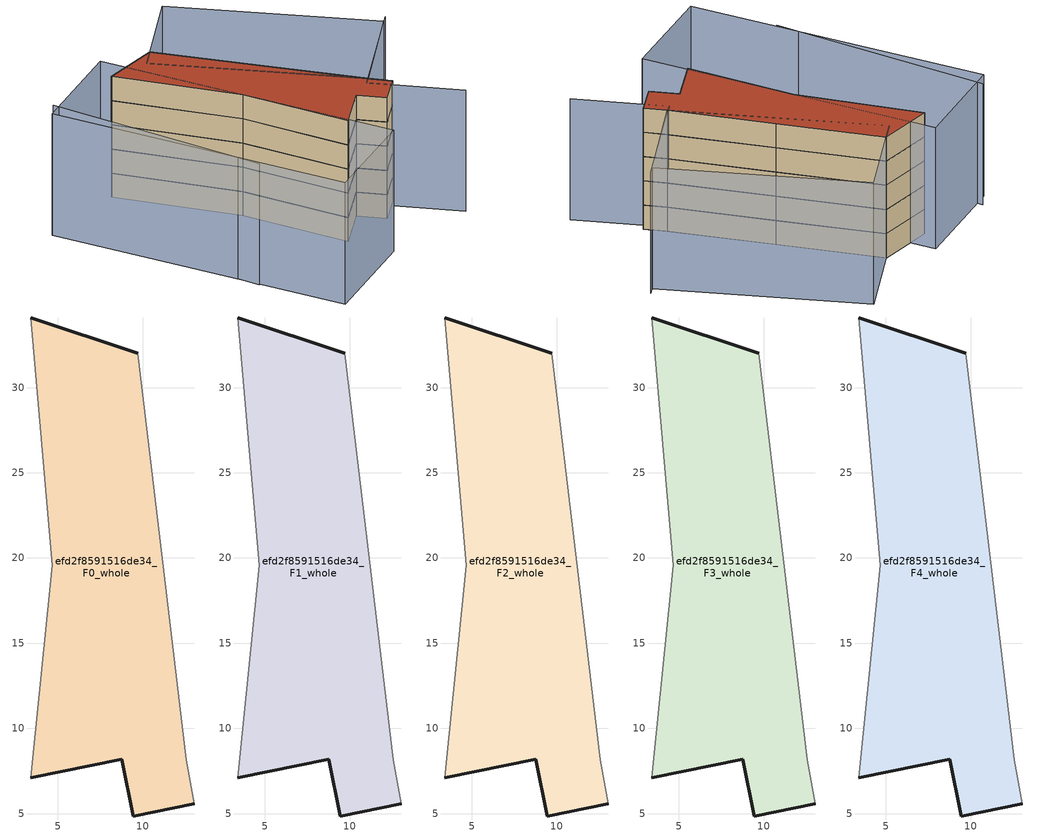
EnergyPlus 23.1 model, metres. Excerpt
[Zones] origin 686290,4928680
efd2f8591516de34_F0_whole
 floor ground (EU_floor_Construction): 13,5.58 12.54,8.15 11.13,19.99 9.7,32.01 3.43,34.08 4.67,19.56 3.43,7.11 8.75,8.18 9.42,4.86 z0
 wall outside (EU_wall_Construction): 3.43,34.08 9.7,32.01 / 13,5.58 9.42,4.86 8.75,8.18 3.43,7.11 z0:3
 wall adiabatic (EU_wall_Construction): 9.7,32.01 11.13,19.99 12.54,8.15 13,5.58 / 3.43,7.11 4.67,19.56 3.43,34.08 z0:3
efd2f8591516de34_F1_whole
 floor to efd2f8591516de34_F0_whole (EU_floor_Construction): 13,5.58 12.54,8.15 11.13,19.99 9.7,32.01 3.43,34.08 4.67,19.56 3.43,7.11 8.75,8.18 9.42,4.86 z3
 wall outside (EU_wall_Construction): 3.43,34.08 9.7,32.01 / 13,5.58 9.42,4.86 8.75,8.18 3.43,7.11 z3:6
 wall adiabatic (EU_wall_Construction): 9.7,32.01 11.13,19.99 12.54,8.15 13,5.58 / 3.43,7.11 4.67,19.56 3.43,34.08 z3:6
efd2f8591516de34_F2_whole
 floor to efd2f8591516de34_F1_whole (EU_floor_Construction): 13,5.58 12.54,8.15 11.13,19.99 9.7,32.01 3.43,34.08 4.67,19.56 3.43,7.11 8.75,8.18 9.42,4.86 z6
 wall outside (EU_wall_Construction): 3.43,34.08 9.7,32.01 / 13,5.58 9.42,4.86 8.75,8.18 3.43,7.11 z6:9
 wall adiabatic (EU_wall_Construction): 9.7,32.01 11.13,19.99 12.54,8.15 13,5.58 / 3.43,7.11 4.67,19.56 3.43,34.08 z6:9
efd2f8591516de34_F3_whole
 floor to efd2f8591516de34_F2_whole (EU_floor_Construction): 13,5.58 12.54,8.15 11.13,19.99 9.7,32.01 3.43,34.08 4.67,19.56 3.43,7.11 8.75,8.18 9.42,4.86 z9
 wall outside (EU_wall_Construction): 3.43,34.08 9.7,32.01 / 13,5.58 9.42,4.86 8.75,8.18 3.43,7.11 z9:12
 wall adiabatic (EU_wall_Construction): 9.7,32.01 11.13,19.99 12.54,8.15 13,5.58 / 3.43,7.11 4.67,19.56 3.43,34.08 z9:12
efd2f8591516de34_F4_whole
 floor to efd2f8591516de34_F3_whole (EU_floor_Construction): 13,5.58 12.54,8.15 11.13,19.99 9.7,32.01 3.43,34.08 4.67,19.56 3.43,7.11 8.75,8.18 9.42,4.86 z12
 wall outside (EU_wall_Construction): 3.43,34.08 9.7,32.01 / 13,5.58 9.42,4.86 8.75,8.18 3.43,7.11 z12:15
 wall adiabatic (EU_wall_Construction): 9.7,32.01 11.13,19.99 12.54,8.15 13,5.58 / 3.43,7.11 4.67,19.56 3.43,34.08 z12:15
 roof outside (EU_roof_Construction): 9.7,32.01 11.13,19.99 12.54,8.15 13,5.58 9.42,4.86 8.75,8.18 3.43,7.11 4.67,19.56 3.43,34.08 z15
shading: 13.86,-2.42 11.61,8.05 / 11.61,8.05 25.38,11.02 / -4.4,37.77 -8.33,12.9 / -8.93,2.85 -6.18,37.25 / -6.18,37.25 6,36.28 / 6,36.28 3.25,1.88 / 3.25,1.88 -8.93,2.85 / 24.42,10.81 12.54,8.15 / 12.54,8.15 7.32,31.48 / 7.32,31.48 19.2,34.14 / 19.2,34.14 24.42,10.81 z0:15
[Building]
EU S2 Campaign: North Axis=0; Terrain=City; Solar Distribution=FullExterior
[Site:Location]
Bologna: Latitude=44.5; Longitude=11.25; Time Zone=1; Elevation=37
[SizingPeriod:WeatherFileDays]
AnnualSizingPeriod: Begin Month=1; Begin Day of Month=1; End Month=12; End Day of Month=31; Day of Week for Start Day=Monday; Use Weather File Daylight Saving Period=No; Use Weather File Rain and Snow Indicators=No
[MATERIAL]
EU_InternalMass_Material: Roughness=MediumRough; Thickness=0.1; Conductivity=1; Density=1800; Specific Heat=900; Thermal Absorptance=0.9; Solar Absorptance=0.7; Visible Absorptance=0.7
[MATERIAL:NOMASS] Roughness=MediumRough; Thermal Absorptance=0.9; Solar Absorptance=0.7; Visible Absorptance=0.7
Name | Thermal Resistance
EU_wall_NoMass | 0.905828
EU_roof_NoMass | 0.37593
EU_floor_NoMass | 0.67114
[CONSTRUCTION]
EU_wall_Construction: EU_wall_NoMass
EU_roof_Construction: EU_roof_NoMass
EU_floor_Construction: EU_floor_NoMass
EU_InternalMass_Construction: EU_InternalMass_Material
[ZONE] Type=1; Multiplier=1; Ceiling Height=autocalculate; Floor Area=autocalculate; Part of Total Floor Area=Yes
Name | Volume
efd2f8591516de34_F0_whole | 560.737
efd2f8591516de34_F1_whole; efd2f8591516de34_F2_whole; efd2f8591516de34_F3_whole; efd2f8591516de34_F4_whole | 560.736
[INTERNALMASS] Construction=EU_InternalMass_Construction; Surface Area=176.706
Name | Zone or ZoneList
efd2f8591516de34_F0_whole_EU_InternalMass | efd2f8591516de34_F0_whole
efd2f8591516de34_F1_whole_EU_InternalMass | efd2f8591516de34_F1_whole
efd2f8591516de34_F2_whole_EU_InternalMass | efd2f8591516de34_F2_whole
efd2f8591516de34_F3_whole_EU_InternalMass | efd2f8591516de34_F3_whole
efd2f8591516de34_F4_whole_EU_InternalMass | efd2f8591516de34_F4_whole
[OTHEREQUIPMENT] Fuel Type=Electricity; Design Level Calculation Method=Watts/Area; Power per Zone Floor Area=1; Fraction Latent=0; Fraction Radiant=0; Fraction Lost=0; Carbon Dioxide Generation Rate=0; EndUse Subcategory=EU_Step8_InternalGains
Name | Zone or ZoneList or Space or SpaceList | Schedule
EU_Step8_InternalGain_efd2f8591516de34_F0_whole_f000 | efd2f8591516de34_F0_whole | EU_Step8_GainSchedule_efd2f8591516de34_F0_whole_f000
EU_Step8_InternalGain_efd2f8591516de34_F1_whole_f000 | efd2f8591516de34_F1_whole | EU_Step8_GainSchedule_efd2f8591516de34_F1_whole_f000
EU_Step8_InternalGain_efd2f8591516de34_F2_whole_f000 | efd2f8591516de34_F2_whole | EU_Step8_GainSchedule_efd2f8591516de34_F2_whole_f000
EU_Step8_InternalGain_efd2f8591516de34_F3_whole_f000 | efd2f8591516de34_F3_whole | EU_Step8_GainSchedule_efd2f8591516de34_F3_whole_f000
EU_Step8_InternalGain_efd2f8591516de34_F4_whole_f000 | efd2f8591516de34_F4_whole | EU_Step8_GainSchedule_efd2f8591516de34_F4_whole_f000
[ZONEVENTILATION:DESIGNFLOWRATE] Schedule=EU_AlwaysOn; Design Flow Rate Calculation Method=AirChanges/Hour; Air Changes per Hour=0.73129; Ventilation Type=Natural; Fan Pressure Rise=0; Fan Total Efficiency=1; Constant Term Coefficient=1; Temperature Term Coefficient=0; Velocity Term Coefficient=0; Velocity Squared Term Coefficient=0; Minimum Indoor Temperature=-100; Maximum Indoor Temperature=100; Delta Temperature=-100; Minimum Outdoor Temperature=-100; Maximum Outdoor Temperature=100; Maximum Wind Speed=40
Name | Zone or ZoneList or Space or SpaceList
EU_ConstantAir_efd2f8591516de34_F0_whole | efd2f8591516de34_F0_whole
EU_ConstantAir_efd2f8591516de34_F1_whole | efd2f8591516de34_F1_whole
EU_ConstantAir_efd2f8591516de34_F2_whole | efd2f8591516de34_F2_whole
EU_ConstantAir_efd2f8591516de34_F3_whole | efd2f8591516de34_F3_whole
EU_ConstantAir_efd2f8591516de34_F4_whole | efd2f8591516de34_F4_whole
[HVACTEMPLATE:THERMOSTAT] Constant Heating Setpoint=20; Constant Cooling Setpoint=50
EU_HeatOnly_efd2f8591516de34_F0_whole; EU_HeatOnly_efd2f8591516de34_F1_whole; EU_HeatOnly_efd2f8591516de34_F2_whole; EU_HeatOnly_efd2f8591516de34_F3_whole; EU_HeatOnly_efd2f8591516de34_F4_whole
[HVACTEMPLATE:ZONE:IDEALLOADSAIRSYSTEM] System Availability Schedule=EU_AlwaysOn; Maximum Heating Supply Air Temperature=50; Minimum Cooling Supply Air Temperature=13; Maximum Heating Supply Air Humidity Ratio=0.0156; Minimum Cooling Supply Air Humidity Ratio=0.0077; Heating Limit=NoLimit; Cooling Limit=NoLimit; Heating Availability Schedule=EU_AlwaysOn; Cooling Availability Schedule=EU_CoolingOff; Dehumidification Control Type=ConstantSensibleHeatRatio; Cooling Sensible Heat Ratio=0.7; Dehumidification Setpoint=60; Humidification Control Type=None; Humidification Setpoint=30; Outdoor Air Method=None; Outdoor Air Flow Rate per Person=0.00944; Outdoor Air Flow Rate per Zone Floor Area=0; Outdoor Air Flow Rate per Zone=0; Demand Controlled Ventilation Type=None; Outdoor Air Economizer Type=NoEconomizer; Heat Recovery Type=None; Sensible Heat Recovery Effectiveness=0.7; Latent Heat Recovery Effectiveness=0.65
Name | Template Thermostat
efd2f8591516de34_F0_whole | EU_HeatOnly_efd2f8591516de34_F0_whole
efd2f8591516de34_F1_whole | EU_HeatOnly_efd2f8591516de34_F1_whole
efd2f8591516de34_F2_whole | EU_HeatOnly_efd2f8591516de34_F2_whole
efd2f8591516de34_F3_whole | EU_HeatOnly_efd2f8591516de34_F3_whole
efd2f8591516de34_F4_whole | EU_HeatOnly_efd2f8591516de34_F4_whole
[SIZING:ZONE] Zone Cooling Design Supply Air Temperature Input Method=SupplyAirTemperature; Zone Cooling Design Supply Air Temperature=13; Zone Heating Design Supply Air Temperature Input Method=SupplyAirTemperature; Zone Heating Design Supply Air Temperature=50; Zone Cooling Design Supply Air Humidity Ratio=0.008; Zone Heating Design Supply Air Humidity Ratio=0.008; Cooling Design Air Flow Method=DesignDay; Cooling Design Air Flow Rate=0; Cooling Minimum Air Flow per Zone Floor Area=0.000762; Cooling Minimum Air Flow=0; Cooling Minimum Air Flow Fraction=0.2; Heating Design Air Flow Method=DesignDay; Heating Design Air Flow Rate=0; Heating Maximum Air Flow per Zone Floor Area=0.002032; Heating Maximum Air Flow=0.141576; Heating Maximum Air Flow Fraction=0.3; Account for Dedicated Outdoor Air System=No; Dedicated Outdoor Air System Control Strategy=NeutralSupplyAir; Dedicated Outdoor Air Low Setpoint Temperature for Design=autosize; Dedicated Outdoor Air High Setpoint Temperature for Design=autosize; Zone Load Sizing Method=Sensible Load Only No Latent Load; Zone Latent Cooling Design Supply Air Humidity Ratio Input Method=HumidityRatioDifference; Zone Cooling Design Supply Air Humidity Ratio Difference=0.005; Zone Latent Heating Design Supply Air Humidity Ratio Input Method=HumidityRatioDifference; Zone Humidification Design Supply Air Humidity Ratio Difference=0.005
efd2f8591516de34_F0_whole; efd2f8591516de34_F1_whole; efd2f8591516de34_F2_whole; efd2f8591516de34_F3_whole; efd2f8591516de34_F4_whole
[SCHEDULE:CONSTANT]
Name | Hourly Value
EU_AlwaysOn | 1
EU_CoolingOff | 0
[SCHEDULE:FILE] Column Number=1; Rows to Skip at Top=0; Number of Hours of Data=8760; Column Separator=Comma; Interpolate to Timestep=No; Minutes per Item=60; Adjust Schedule for Daylight Savings=Yes
Name | File
EU_Step8_GainSchedule_efd2f8591516de34_F0_whole_f000 | ../../schedules/efd2f8591516de34/efd2f8591516de34_F0_whole_f000_gain.csv
EU_Step8_GainSchedule_efd2f8591516de34_F1_whole_f000 | ../../schedules/efd2f8591516de34/efd2f8591516de34_F1_whole_f000_gain.csv
EU_Step8_GainSchedule_efd2f8591516de34_F2_whole_f000 | ../../schedules/efd2f8591516de34/efd2f8591516de34_F2_whole_f000_gain.csv
EU_Step8_GainSchedule_efd2f8591516de34_F3_whole_f000 | ../../schedules/efd2f8591516de34/efd2f8591516de34_F3_whole_f000_gain.csv
EU_Step8_GainSchedule_efd2f8591516de34_F4_whole_f000 | ../../schedules/efd2f8591516de34/efd2f8591516de34_F4_whole_f000_gain.csv
